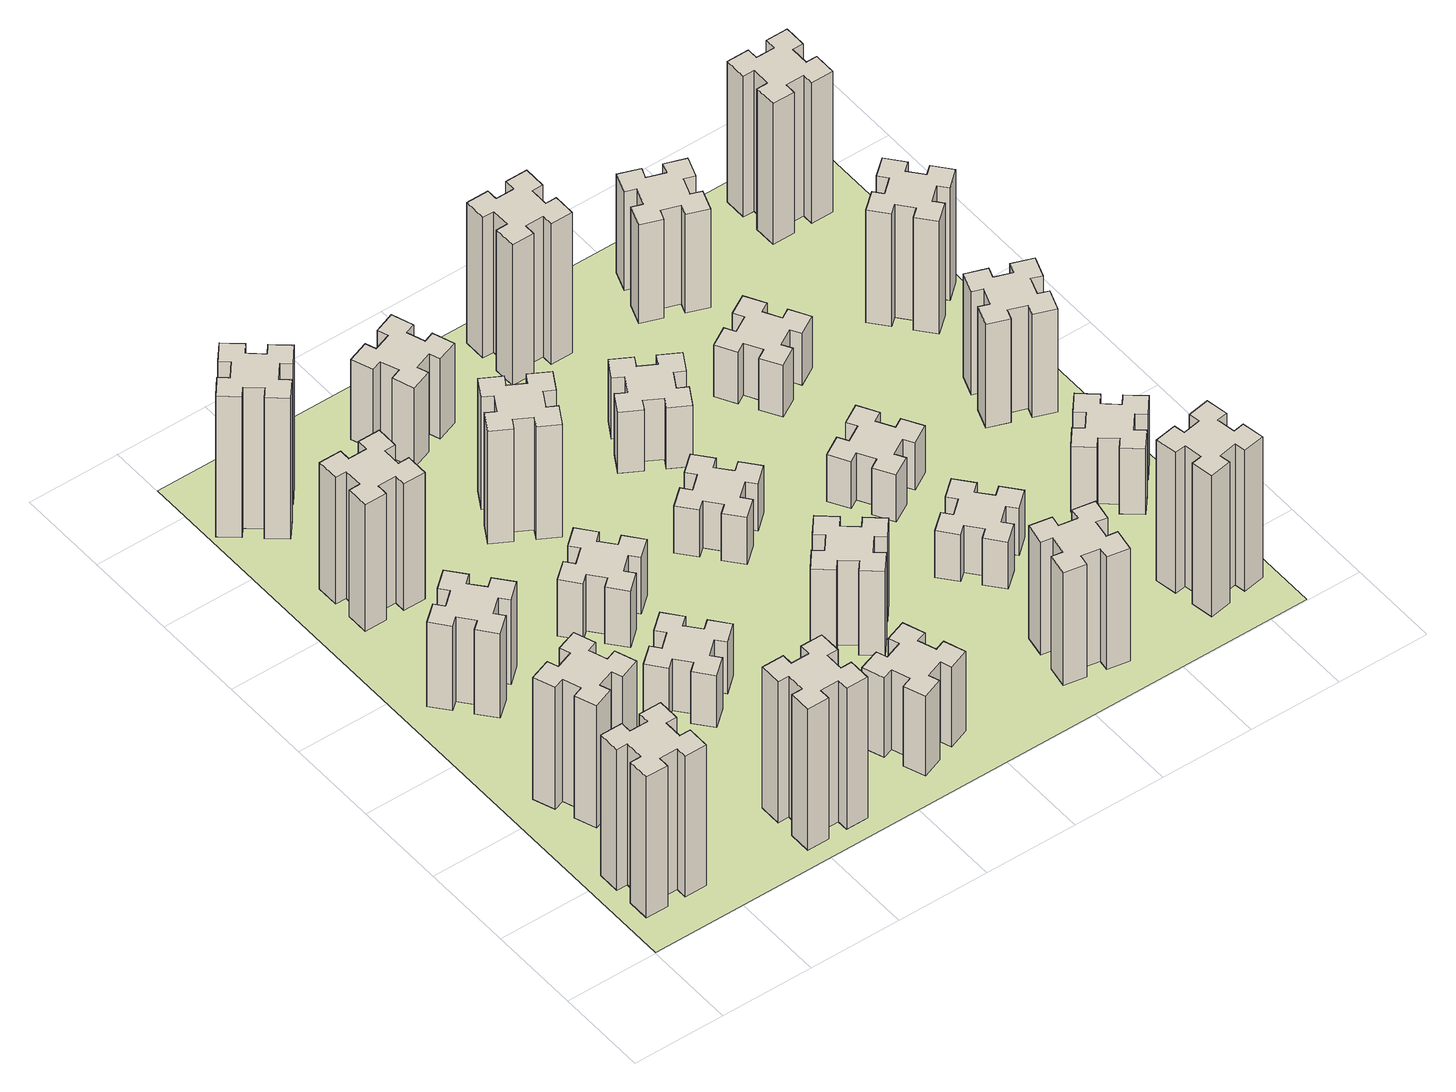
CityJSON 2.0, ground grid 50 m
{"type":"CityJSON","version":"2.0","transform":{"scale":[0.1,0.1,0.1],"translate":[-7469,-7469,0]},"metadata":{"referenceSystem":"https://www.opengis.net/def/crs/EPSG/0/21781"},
"CityObjects":{
"building1":{"type":"Building","attributes":{"class":"1000","function":"1000","usage":"1000","yearOfConstruction":2016,"roofType":"1000","measuredHeight":90,"storeysAboveGround":30,"storeysBelowGround":0},"geometry":[{"type":"Solid","lod":"1","boundaries":[[[[0,1,2,3,4,5,6,7,8,9,10,11,12,13,14,15,16,17,18,19]],[[17,16,20,21]],[[16,15,22,20]],[[15,14,23,22]],[[14,13,24,23]],[[13,12,25,24]],[[12,11,26,25]],[[11,10,27,26]],[[10,9,28,27]],[[9,8,29,28]],[[8,7,30,29]],[[7,6,31,30]],[[6,5,32,31]],[[5,4,33,32]],[[4,3,34,33]],[[3,2,35,34]],[[2,1,36,35]],[[1,0,37,36]],[[0,19,38,37]],[[19,18,39,38]],[[18,17,21,39]],[[24,25,26,27,28,29,30,31,32,33,34,35,36,37,38,39,21,20,22,23]]]]}]},
"building2":{"type":"Building","attributes":{"class":"1000","function":"1000","usage":"1000","yearOfConstruction":2016,"roofType":"1000","measuredHeight":78,"storeysAboveGround":30,"storeysBelowGround":0},"geometry":[{"type":"Solid","lod":"1","boundaries":[[[[40,41,42,43,44,45,46,47,48,49,50,51,52,53,54,55,56,57,58,59]],[[57,56,60,61]],[[56,55,62,60]],[[55,54,63,62]],[[54,53,64,63]],[[53,52,65,64]],[[52,51,66,65]],[[51,50,67,66]],[[50,49,68,67]],[[49,48,69,68]],[[48,47,70,69]],[[47,46,71,70]],[[46,45,72,71]],[[45,44,73,72]],[[44,43,74,73]],[[43,42,75,74]],[[42,41,76,75]],[[41,40,77,76]],[[40,59,78,77]],[[59,58,79,78]],[[58,57,61,79]],[[64,65,66,67,68,69,70,71,72,73,74,75,76,77,78,79,61,60,62,63]]]]}]},
"building3":{"type":"Building","attributes":{"class":"1000","function":"1000","usage":"1000","yearOfConstruction":2016,"roofType":"1000","measuredHeight":54,"storeysAboveGround":30,"storeysBelowGround":0},"geometry":[{"type":"Solid","lod":"1","boundaries":[[[[80,81,82,83,84,85,86,87,88,89,90,91,92,93,94,95,96,97,98,99]],[[97,96,100,101]],[[96,95,102,100]],[[95,94,103,102]],[[94,93,104,103]],[[93,92,105,104]],[[92,91,106,105]],[[91,90,107,106]],[[90,89,108,107]],[[89,88,109,108]],[[88,87,110,109]],[[87,86,111,110]],[[86,85,112,111]],[[85,84,113,112]],[[84,83,114,113]],[[83,82,115,114]],[[82,81,116,115]],[[81,80,117,116]],[[80,99,118,117]],[[99,98,119,118]],[[98,97,101,119]],[[104,105,106,107,108,109,110,111,112,113,114,115,116,117,118,119,101,100,102,103]]]]}]},
"building4":{"type":"Building","attributes":{"class":"1000","function":"1000","usage":"1000","yearOfConstruction":2016,"roofType":"1000","measuredHeight":81,"storeysAboveGround":30,"storeysBelowGround":0},"geometry":[{"type":"Solid","lod":"1","boundaries":[[[[120,121,122,123,124,125,126,127,128,129,130,131,132,133,134,135,136,137,138,139]],[[137,136,140,141]],[[136,135,142,140]],[[135,134,143,142]],[[134,133,144,143]],[[133,132,145,144]],[[132,131,146,145]],[[131,130,147,146]],[[130,129,148,147]],[[129,128,149,148]],[[128,127,150,149]],[[127,126,151,150]],[[126,125,152,151]],[[125,124,153,152]],[[124,123,154,153]],[[123,122,155,154]],[[122,121,156,155]],[[121,120,157,156]],[[120,139,158,157]],[[139,138,159,158]],[[138,137,141,159]],[[144,145,146,147,148,149,150,151,152,153,154,155,156,157,158,159,141,140,142,143]]]]}]},
"building5":{"type":"Building","attributes":{"class":"1000","function":"1000","usage":"1000","yearOfConstruction":2016,"roofType":"1000","measuredHeight":90,"storeysAboveGround":30,"storeysBelowGround":0},"geometry":[{"type":"Solid","lod":"1","boundaries":[[[[160,161,162,163,164,165,166,167,168,169,170,171,172,173,174,175,176,177,178,179]],[[177,176,180,181]],[[176,175,182,180]],[[175,174,183,182]],[[174,173,184,183]],[[173,172,185,184]],[[172,171,186,185]],[[171,170,187,186]],[[170,169,188,187]],[[169,168,189,188]],[[168,167,190,189]],[[167,166,191,190]],[[166,165,192,191]],[[165,164,193,192]],[[164,163,194,193]],[[163,162,195,194]],[[162,161,196,195]],[[161,160,197,196]],[[160,179,198,197]],[[179,178,199,198]],[[178,177,181,199]],[[184,185,186,187,188,189,190,191,192,193,194,195,196,197,198,199,181,180,182,183]]]]}]},
"building6":{"type":"Building","attributes":{"class":"1000","function":"1000","usage":"1000","yearOfConstruction":2016,"roofType":"1000","measuredHeight":90,"storeysAboveGround":30,"storeysBelowGround":0},"geometry":[{"type":"Solid","lod":"1","boundaries":[[[[200,201,202,203,204,205,206,207,208,209,210,211,212,213,214,215,216,217,218,219]],[[217,216,220,221]],[[216,215,222,220]],[[215,214,223,222]],[[214,213,224,223]],[[213,212,225,224]],[[212,211,226,225]],[[211,210,227,226]],[[210,209,228,227]],[[209,208,229,228]],[[208,207,230,229]],[[207,206,231,230]],[[206,205,232,231]],[[205,204,233,232]],[[204,203,234,233]],[[203,202,235,234]],[[202,201,236,235]],[[201,200,237,236]],[[200,219,238,237]],[[219,218,239,238]],[[218,217,221,239]],[[224,225,226,227,228,229,230,231,232,233,234,235,236,237,238,239,221,220,222,223]]]]}]},
"building7":{"type":"Building","attributes":{"class":"1000","function":"1000","usage":"1000","yearOfConstruction":2016,"roofType":"1000","measuredHeight":33,"storeysAboveGround":30,"storeysBelowGround":0},"geometry":[{"type":"Solid","lod":"1","boundaries":[[[[240,241,242,243,244,245,246,247,248,249,250,251,252,253,254,255,256,257,258,259]],[[257,256,260,261]],[[256,255,262,260]],[[255,254,263,262]],[[254,253,264,263]],[[253,252,265,264]],[[252,251,266,265]],[[251,250,267,266]],[[250,249,268,267]],[[249,248,269,268]],[[248,247,270,269]],[[247,246,271,270]],[[246,245,272,271]],[[245,244,273,272]],[[244,243,274,273]],[[243,242,275,274]],[[242,241,276,275]],[[241,240,277,276]],[[240,259,278,277]],[[259,258,279,278]],[[258,257,261,279]],[[264,265,266,267,268,269,270,271,272,273,274,275,276,277,278,279,261,260,262,263]]]]}]},
"building8":{"type":"Building","attributes":{"class":"1000","function":"1000","usage":"1000","yearOfConstruction":2016,"roofType":"1000","measuredHeight":36,"storeysAboveGround":30,"storeysBelowGround":0},"geometry":[{"type":"Solid","lod":"1","boundaries":[[[[280,281,282,283,284,285,286,287,288,289,290,291,292,293,294,295,296,297,298,299]],[[297,296,300,301]],[[296,295,302,300]],[[295,294,303,302]],[[294,293,304,303]],[[293,292,305,304]],[[292,291,306,305]],[[291,290,307,306]],[[290,289,308,307]],[[289,288,309,308]],[[288,287,310,309]],[[287,286,311,310]],[[286,285,312,311]],[[285,284,313,312]],[[284,283,314,313]],[[283,282,315,314]],[[282,281,316,315]],[[281,280,317,316]],[[280,299,318,317]],[[299,298,319,318]],[[298,297,301,319]],[[304,305,306,307,308,309,310,311,312,313,314,315,316,317,318,319,301,300,302,303]]]]}]},
"building9":{"type":"Building","attributes":{"class":"1000","function":"1000","usage":"1000","yearOfConstruction":2016,"roofType":"1000","measuredHeight":51,"storeysAboveGround":30,"storeysBelowGround":0},"geometry":[{"type":"Solid","lod":"1","boundaries":[[[[320,321,322,323,324,325,326,327,328,329,330,331,332,333,334,335,336,337,338,339]],[[337,336,340,341]],[[336,335,342,340]],[[335,334,343,342]],[[334,333,344,343]],[[333,332,345,344]],[[332,331,346,345]],[[331,330,347,346]],[[330,329,348,347]],[[329,328,349,348]],[[328,327,350,349]],[[327,326,351,350]],[[326,325,352,351]],[[325,324,353,352]],[[324,323,354,353]],[[323,322,355,354]],[[322,321,356,355]],[[321,320,357,356]],[[320,339,358,357]],[[339,338,359,358]],[[338,337,341,359]],[[344,345,346,347,348,349,350,351,352,353,354,355,356,357,358,359,341,340,342,343]]]]}]},
"building10":{"type":"Building","attributes":{"class":"1000","function":"1000","usage":"1000","yearOfConstruction":2016,"roofType":"1000","measuredHeight":72,"storeysAboveGround":30,"storeysBelowGround":0},"geometry":[{"type":"Solid","lod":"1","boundaries":[[[[360,361,362,363,364,365,366,367,368,369,370,371,372,373,374,375,376,377,378,379]],[[377,376,380,381]],[[376,375,382,380]],[[375,374,383,382]],[[374,373,384,383]],[[373,372,385,384]],[[372,371,386,385]],[[371,370,387,386]],[[370,369,388,387]],[[369,368,389,388]],[[368,367,390,389]],[[367,366,391,390]],[[366,365,392,391]],[[365,364,393,392]],[[364,363,394,393]],[[363,362,395,394]],[[362,361,396,395]],[[361,360,397,396]],[[360,379,398,397]],[[379,378,399,398]],[[378,377,381,399]],[[384,385,386,387,388,389,390,391,392,393,394,395,396,397,398,399,381,380,382,383]]]]}]},
"building11":{"type":"Building","attributes":{"class":"1000","function":"1000","usage":"1000","yearOfConstruction":2016,"roofType":"1000","measuredHeight":51,"storeysAboveGround":30,"storeysBelowGround":0},"geometry":[{"type":"Solid","lod":"1","boundaries":[[[[400,401,402,403,404,405,406,407,408,409,410,411,412,413,414,415,416,417,418,419]],[[417,416,420,421]],[[416,415,422,420]],[[415,414,423,422]],[[414,413,424,423]],[[413,412,425,424]],[[412,411,426,425]],[[411,410,427,426]],[[410,409,428,427]],[[409,408,429,428]],[[408,407,430,429]],[[407,406,431,430]],[[406,405,432,431]],[[405,404,433,432]],[[404,403,434,433]],[[403,402,435,434]],[[402,401,436,435]],[[401,400,437,436]],[[400,419,438,437]],[[419,418,439,438]],[[418,417,421,439]],[[424,425,426,427,428,429,430,431,432,433,434,435,436,437,438,439,421,420,422,423]]]]}]},
"building12":{"type":"Building","attributes":{"class":"1000","function":"1000","usage":"1000","yearOfConstruction":2016,"roofType":"1000","measuredHeight":54,"storeysAboveGround":30,"storeysBelowGround":0},"geometry":[{"type":"Solid","lod":"1","boundaries":[[[[440,441,442,443,444,445,446,447,448,449,450,451,452,453,454,455,456,457,458,459]],[[457,456,460,461]],[[456,455,462,460]],[[455,454,463,462]],[[454,453,464,463]],[[453,452,465,464]],[[452,451,466,465]],[[451,450,467,466]],[[450,449,468,467]],[[449,448,469,468]],[[448,447,470,469]],[[447,446,471,470]],[[446,445,472,471]],[[445,444,473,472]],[[444,443,474,473]],[[443,442,475,474]],[[442,441,476,475]],[[441,440,477,476]],[[440,459,478,477]],[[459,458,479,478]],[[458,457,461,479]],[[464,465,466,467,468,469,470,471,472,473,474,475,476,477,478,479,461,460,462,463]]]]}]},
"building13":{"type":"Building","attributes":{"class":"1000","function":"1000","usage":"1000","yearOfConstruction":2016,"roofType":"1000","measuredHeight":30,"storeysAboveGround":30,"storeysBelowGround":0},"geometry":[{"type":"Solid","lod":"1","boundaries":[[[[480,481,482,483,484,485,486,487,488,489,490,491,492,493,494,495,496,497,498,499]],[[497,496,500,501]],[[496,495,502,500]],[[495,494,503,502]],[[494,493,504,503]],[[493,492,505,504]],[[492,491,506,505]],[[491,490,507,506]],[[490,489,508,507]],[[489,488,509,508]],[[488,487,510,509]],[[487,486,511,510]],[[486,485,512,511]],[[485,484,513,512]],[[484,483,514,513]],[[483,482,515,514]],[[482,481,516,515]],[[481,480,517,516]],[[480,499,518,517]],[[499,498,519,518]],[[498,497,501,519]],[[504,505,506,507,508,509,510,511,512,513,514,515,516,517,518,519,501,500,502,503]]]]}]},
"building14":{"type":"Building","attributes":{"class":"1000","function":"1000","usage":"1000","yearOfConstruction":2016,"roofType":"1000","measuredHeight":39,"storeysAboveGround":30,"storeysBelowGround":0},"geometry":[{"type":"Solid","lod":"1","boundaries":[[[[520,521,522,523,524,525,526,527,528,529,530,531,532,533,534,535,536,537,538,539]],[[537,536,540,541]],[[536,535,542,540]],[[535,534,543,542]],[[534,533,544,543]],[[533,532,545,544]],[[532,531,546,545]],[[531,530,547,546]],[[530,529,548,547]],[[529,528,549,548]],[[528,527,550,549]],[[527,526,551,550]],[[526,525,552,551]],[[525,524,553,552]],[[524,523,554,553]],[[523,522,555,554]],[[522,521,556,555]],[[521,520,557,556]],[[520,539,558,557]],[[539,538,559,558]],[[538,537,541,559]],[[544,545,546,547,548,549,550,551,552,553,554,555,556,557,558,559,541,540,542,543]]]]}]},
"building15":{"type":"Building","attributes":{"class":"1000","function":"1000","usage":"1000","yearOfConstruction":2016,"roofType":"1000","measuredHeight":72,"storeysAboveGround":30,"storeysBelowGround":0},"geometry":[{"type":"Solid","lod":"1","boundaries":[[[[560,561,562,563,564,565,566,567,568,569,570,571,572,573,574,575,576,577,578,579]],[[577,576,580,581]],[[576,575,582,580]],[[575,574,583,582]],[[574,573,584,583]],[[573,572,585,584]],[[572,571,586,585]],[[571,570,587,586]],[[570,569,588,587]],[[569,568,589,588]],[[568,567,590,589]],[[567,566,591,590]],[[566,565,592,591]],[[565,564,593,592]],[[564,563,594,593]],[[563,562,595,594]],[[562,561,596,595]],[[561,560,597,596]],[[560,579,598,597]],[[579,578,599,598]],[[578,577,581,599]],[[584,585,586,587,588,589,590,591,592,593,594,595,596,597,598,599,581,580,582,583]]]]}]},
"building16":{"type":"Building","attributes":{"class":"1000","function":"1000","usage":"1000","yearOfConstruction":2016,"roofType":"1000","measuredHeight":90,"storeysAboveGround":30,"storeysBelowGround":0},"geometry":[{"type":"Solid","lod":"1","boundaries":[[[[600,601,602,603,604,605,606,607,608,609,610,611,612,613,614,615,616,617,618,619]],[[617,616,620,621]],[[616,615,622,620]],[[615,614,623,622]],[[614,613,624,623]],[[613,612,625,624]],[[612,611,626,625]],[[611,610,627,626]],[[610,609,628,627]],[[609,608,629,628]],[[608,607,630,629]],[[607,606,631,630]],[[606,605,632,631]],[[605,604,633,632]],[[604,603,634,633]],[[603,602,635,634]],[[602,601,636,635]],[[601,600,637,636]],[[600,619,638,637]],[[619,618,639,638]],[[618,617,621,639]],[[624,625,626,627,628,629,630,631,632,633,634,635,636,637,638,639,621,620,622,623]]]]}]},
"building17":{"type":"Building","attributes":{"class":"1000","function":"1000","usage":"1000","yearOfConstruction":2016,"roofType":"1000","measuredHeight":30,"storeysAboveGround":30,"storeysBelowGround":0},"geometry":[{"type":"Solid","lod":"1","boundaries":[[[[640,641,642,643,644,645,646,647,648,649,650,651,652,653,654,655,656,657,658,659]],[[657,656,660,661]],[[656,655,662,660]],[[655,654,663,662]],[[654,653,664,663]],[[653,652,665,664]],[[652,651,666,665]],[[651,650,667,666]],[[650,649,668,667]],[[649,648,669,668]],[[648,647,670,669]],[[647,646,671,670]],[[646,645,672,671]],[[645,644,673,672]],[[644,643,674,673]],[[643,642,675,674]],[[642,641,676,675]],[[641,640,677,676]],[[640,659,678,677]],[[659,658,679,678]],[[658,657,661,679]],[[664,665,666,667,668,669,670,671,672,673,674,675,676,677,678,679,661,660,662,663]]]]}]},
"building18":{"type":"Building","attributes":{"class":"1000","function":"1000","usage":"1000","yearOfConstruction":2016,"roofType":"1000","measuredHeight":30,"storeysAboveGround":30,"storeysBelowGround":0},"geometry":[{"type":"Solid","lod":"1","boundaries":[[[[680,681,682,683,684,685,686,687,688,689,690,691,692,693,694,695,696,697,698,699]],[[697,696,700,701]],[[696,695,702,700]],[[695,694,703,702]],[[694,693,704,703]],[[693,692,705,704]],[[692,691,706,705]],[[691,690,707,706]],[[690,689,708,707]],[[689,688,709,708]],[[688,687,710,709]],[[687,686,711,710]],[[686,685,712,711]],[[685,684,713,712]],[[684,683,714,713]],[[683,682,715,714]],[[682,681,716,715]],[[681,680,717,716]],[[680,699,718,717]],[[699,698,719,718]],[[698,697,701,719]],[[704,705,706,707,708,709,710,711,712,713,714,715,716,717,718,719,701,700,702,703]]]]}]},
"building19":{"type":"Building","attributes":{"class":"1000","function":"1000","usage":"1000","yearOfConstruction":2016,"roofType":"1000","measuredHeight":33,"storeysAboveGround":30,"storeysBelowGround":0},"geometry":[{"type":"Solid","lod":"1","boundaries":[[[[720,721,722,723,724,725,726,727,728,729,730,731,732,733,734,735,736,737,738,739]],[[737,736,740,741]],[[736,735,742,740]],[[735,734,743,742]],[[734,733,744,743]],[[733,732,745,744]],[[732,731,746,745]],[[731,730,747,746]],[[730,729,748,747]],[[729,728,749,748]],[[728,727,750,749]],[[727,726,751,750]],[[726,725,752,751]],[[725,724,753,752]],[[724,723,754,753]],[[723,722,755,754]],[[722,721,756,755]],[[721,720,757,756]],[[720,739,758,757]],[[739,738,759,758]],[[738,737,741,759]],[[744,745,746,747,748,749,750,751,752,753,754,755,756,757,758,759,741,740,742,743]]]]}]},
"building20":{"type":"Building","attributes":{"class":"1000","function":"1000","usage":"1000","yearOfConstruction":2016,"roofType":"1000","measuredHeight":90,"storeysAboveGround":30,"storeysBelowGround":0},"geometry":[{"type":"Solid","lod":"1","boundaries":[[[[760,761,762,763,764,765,766,767,768,769,770,771,772,773,774,775,776,777,778,779]],[[777,776,780,781]],[[776,775,782,780]],[[775,774,783,782]],[[774,773,784,783]],[[773,772,785,784]],[[772,771,786,785]],[[771,770,787,786]],[[770,769,788,787]],[[769,768,789,788]],[[768,767,790,789]],[[767,766,791,790]],[[766,765,792,791]],[[765,764,793,792]],[[764,763,794,793]],[[763,762,795,794]],[[762,761,796,795]],[[761,760,797,796]],[[760,779,798,797]],[[779,778,799,798]],[[778,777,781,799]],[[784,785,786,787,788,789,790,791,792,793,794,795,796,797,798,799,781,780,782,783]]]]}]},
"building21":{"type":"Building","attributes":{"class":"1000","function":"1000","usage":"1000","yearOfConstruction":2016,"roofType":"1000","measuredHeight":63,"storeysAboveGround":30,"storeysBelowGround":0},"geometry":[{"type":"Solid","lod":"1","boundaries":[[[[800,801,802,803,804,805,806,807,808,809,810,811,812,813,814,815,816,817,818,819]],[[817,816,820,821]],[[816,815,822,820]],[[815,814,823,822]],[[814,813,824,823]],[[813,812,825,824]],[[812,811,826,825]],[[811,810,827,826]],[[810,809,828,827]],[[809,808,829,828]],[[808,807,830,829]],[[807,806,831,830]],[[806,805,832,831]],[[805,804,833,832]],[[804,803,834,833]],[[803,802,835,834]],[[802,801,836,835]],[[801,800,837,836]],[[800,819,838,837]],[[819,818,839,838]],[[818,817,821,839]],[[824,825,826,827,828,829,830,831,832,833,834,835,836,837,838,839,821,820,822,823]]]]}]},
"building22":{"type":"Building","attributes":{"class":"1000","function":"1000","usage":"1000","yearOfConstruction":2016,"roofType":"1000","measuredHeight":42,"storeysAboveGround":30,"storeysBelowGround":0},"geometry":[{"type":"Solid","lod":"1","boundaries":[[[[840,841,842,843,844,845,846,847,848,849,850,851,852,853,854,855,856,857,858,859]],[[857,856,860,861]],[[856,855,862,860]],[[855,854,863,862]],[[854,853,864,863]],[[853,852,865,864]],[[852,851,866,865]],[[851,850,867,866]],[[850,849,868,867]],[[849,848,869,868]],[[848,847,870,869]],[[847,846,871,870]],[[846,845,872,871]],[[845,844,873,872]],[[844,843,874,873]],[[843,842,875,874]],[[842,841,876,875]],[[841,840,877,876]],[[840,859,878,877]],[[859,858,879,878]],[[858,857,861,879]],[[864,865,866,867,868,869,870,871,872,873,874,875,876,877,878,879,861,860,862,863]]]]}]},
"building23":{"type":"Building","attributes":{"class":"1000","function":"1000","usage":"1000","yearOfConstruction":2016,"roofType":"1000","measuredHeight":66,"storeysAboveGround":30,"storeysBelowGround":0},"geometry":[{"type":"Solid","lod":"1","boundaries":[[[[880,881,882,883,884,885,886,887,888,889,890,891,892,893,894,895,896,897,898,899]],[[897,896,900,901]],[[896,895,902,900]],[[895,894,903,902]],[[894,893,904,903]],[[893,892,905,904]],[[892,891,906,905]],[[891,890,907,906]],[[890,889,908,907]],[[889,888,909,908]],[[888,887,910,909]],[[887,886,911,910]],[[886,885,912,911]],[[885,884,913,912]],[[884,883,914,913]],[[883,882,915,914]],[[882,881,916,915]],[[881,880,917,916]],[[880,899,918,917]],[[899,898,919,918]],[[898,897,901,919]],[[904,905,906,907,908,909,910,911,912,913,914,915,916,917,918,919,901,900,902,903]]]]}]},
"building24":{"type":"Building","attributes":{"class":"1000","function":"1000","usage":"1000","yearOfConstruction":2016,"roofType":"1000","measuredHeight":72,"storeysAboveGround":30,"storeysBelowGround":0},"geometry":[{"type":"Solid","lod":"1","boundaries":[[[[920,921,922,923,924,925,926,927,928,929,930,931,932,933,934,935,936,937,938,939]],[[937,936,940,941]],[[936,935,942,940]],[[935,934,943,942]],[[934,933,944,943]],[[933,932,945,944]],[[932,931,946,945]],[[931,930,947,946]],[[930,929,948,947]],[[929,928,949,948]],[[928,927,950,949]],[[927,926,951,950]],[[926,925,952,951]],[[925,924,953,952]],[[924,923,954,953]],[[923,922,955,954]],[[922,921,956,955]],[[921,920,957,956]],[[920,939,958,957]],[[939,938,959,958]],[[938,937,941,959]],[[944,945,946,947,948,949,950,951,952,953,954,955,956,957,958,959,941,940,942,943]]]]}]},
"building25":{"type":"Building","attributes":{"class":"1000","function":"1000","usage":"1000","yearOfConstruction":2016,"roofType":"1000","measuredHeight":90,"storeysAboveGround":30,"storeysBelowGround":0},"geometry":[{"type":"Solid","lod":"1","boundaries":[[[[960,961,962,963,964,965,966,967,968,969,970,971,972,973,974,975,976,977,978,979]],[[977,976,980,981]],[[976,975,982,980]],[[975,974,983,982]],[[974,973,984,983]],[[973,972,985,984]],[[972,971,986,985]],[[971,970,987,986]],[[970,969,988,987]],[[969,968,989,988]],[[968,967,990,989]],[[967,966,991,990]],[[966,965,992,991]],[[965,964,993,992]],[[964,963,994,993]],[[963,962,995,994]],[[962,961,996,995]],[[961,960,997,996]],[[960,979,998,997]],[[979,978,999,998]],[[978,977,981,999]],[[984,985,986,987,988,989,990,991,992,993,994,995,996,997,998,999,981,980,982,983]]]]}]},
"landuse1":{"type":"LandUse","attributes":{"name":"plot1","function":"1010"},"geometry":[{"type":"MultiSurface","lod":"1","boundaries":[[[1000,1001,1002,1003]]]}]}
},
"vertices":[
[165,425,0],[165,325,0],[105,325,0],[105,205,0],[225,205,0],[225,265,0],[325,265,0],[325,205,0],[445,205,0],[445,325,0],[385,325,0],[385,425,0],[445,425,0],[445,545,0],[325,545,0],[325,485,0],[225,485,0],[225,545,0],[105,545,0],[105,425,0],[225,485,900],[225,545,900],[325,485,900],[325,545,900],[445,545,900],[445,425,900],[385,425,900],[385,325,900],[445,325,900],[445,205,900],[325,205,900],[325,265,900],[225,265,900],[225,205,900],[105,205,900],[105,325,900],[165,325,900],[165,425,900],[105,425,900],[105,545,900],
[255,1025,0],[289,931,0],[233,910,0],[274,797,0],[387,839,0],[366,895,0],[460,929,0],[480,873,0],[593,914,0],[552,1027,0],[496,1006,0],[462,1100,0],[518,1120,0],[477,1233,0],[364,1192,0],[385,1136,0],[291,1102,0],[270,1158,0],[157,1117,0],[199,1004,0],[291,1102,780],[270,1158,780],[385,1136,780],[364,1192,780],[477,1233,780],[518,1120,780],[462,1100,780],[496,1006,780],[552,1027,780],[593,914,780],[480,873,780],[460,929,780],[366,895,780],[387,839,780],[274,797,780],[233,910,780],[289,931,780],[255,1025,780],[199,1004,780],[157,1117,780],
[492,1888,0],[427,1964,0],[473,2003,0],[396,2095,0],[304,2018,0],[343,1972,0],[266,1907,0],[228,1953,0],[136,1876,0],[213,1784,0],[259,1823,0],[323,1746,0],[277,1708,0],[354,1616,0],[446,1693,0],[408,1739,0],[484,1803,0],[523,1757,0],[615,1834,0],[538,1926,0],[484,1803,540],[523,1757,540],[408,1739,540],[446,1693,540],[354,1616,540],[277,1708,540],[323,1746,540],[259,1823,540],[213,1784,540],[136,1876,540],[228,1953,540],[266,1907,540],[343,1972,540],[304,2018,540],[396,2095,540],[473,2003,540],[427,1964,540],[492,1888,540],[538,1926,540],[615,1834,540],
[485,2545,0],[485,2645,0],[545,2645,0],[545,2765,0],[425,2765,0],[425,2705,0],[325,2705,0],[325,2765,0],[205,2765,0],[205,2645,0],[265,2645,0],[265,2545,0],[205,2545,0],[205,2425,0],[325,2425,0],[325,2485,0],[425,2485,0],[425,2425,0],[545,2425,0],[545,2545,0],[425,2485,810],[425,2425,810],[325,2485,810],[325,2425,810],[205,2425,810],[205,2545,810],[265,2545,810],[265,2645,810],[205,2645,810],[205,2765,810],[325,2765,810],[325,2705,810],[425,2705,810],[425,2765,810],[545,2765,810],[545,2645,810],[485,2645,810],[485,2545,810],[545,2545,810],[545,2425,810],
[1225,225,0],[1225,325,0],[1285,325,0],[1285,445,0],[1165,445,0],[1165,385,0],[1065,385,0],[1065,445,0],[945,445,0],[945,325,0],[1005,325,0],[1005,225,0],[945,225,0],[945,105,0],[1065,105,0],[1065,165,0],[1165,165,0],[1165,105,0],[1285,105,0],[1285,225,0],[1165,165,900],[1165,105,900],[1065,165,900],[1065,105,900],[945,105,900],[945,225,900],[1005,225,900],[1005,325,900],[945,325,900],[945,445,900],[1065,445,900],[1065,385,900],[1165,385,900],[1165,445,900],[1285,445,900],[1285,325,900],[1225,325,900],[1225,225,900],[1285,225,900],[1285,105,900],
[384,3387,0],[308,3452,0],[346,3498,0],[254,3575,0],[177,3483,0],[223,3444,0],[159,3368,0],[113,3406,0],[36,3314,0],[128,3237,0],[166,3283,0],[243,3219,0],[204,3173,0],[296,3096,0],[373,3188,0],[327,3226,0],[392,3303,0],[438,3264,0],[515,3356,0],[423,3433,0],[392,3303,900],[438,3264,900],[327,3226,900],[373,3188,900],[296,3096,900],[204,3173,900],[243,3219,900],[166,3283,900],[128,3237,900],[36,3314,900],[113,3406,900],[159,3368,900],[223,3444,900],[177,3483,900],[254,3575,900],[346,3498,900],[308,3452,900],[384,3387,900],[423,3433,900],[515,3356,900],
[1083,1332,0],[1006,1267,0],[968,1313,0],[876,1236,0],[953,1144,0],[999,1183,0],[1063,1106,0],[1017,1068,0],[1094,976,0],[1186,1053,0],[1148,1099,0],[1224,1163,0],[1263,1117,0],[1355,1194,0],[1278,1286,0],[1232,1248,0],[1167,1324,0],[1213,1363,0],[1136,1455,0],[1044,1378,0],[1167,1324,330],[1213,1363,330],[1232,1248,330],[1278,1286,330],[1355,1194,330],[1263,1117,330],[1224,1163,330],[1148,1099,330],[1186,1053,330],[1094,976,330],[1017,1068,330],[1063,1106,330],[999,1183,330],[953,1144,330],[876,1236,330],[968,1313,330],[1006,1267,330],[1083,1332,330],[1044,1378,330],[1136,1455,330],
[1083,1972,0],[1006,1907,0],[968,1953,0],[876,1876,0],[953,1784,0],[999,1823,0],[1063,1746,0],[1017,1708,0],[1094,1616,0],[1186,1693,0],[1148,1739,0],[1224,1803,0],[1263,1757,0],[1355,1834,0],[1278,1926,0],[1232,1888,0],[1167,1964,0],[1213,2003,0],[1136,2095,0],[1044,2018,0],[1167,1964,360],[1213,2003,360],[1232,1888,360],[1278,1926,360],[1355,1834,360],[1263,1757,360],[1224,1803,360],[1148,1739,360],[1186,1693,360],[1094,1616,360],[1017,1708,360],[1063,1746,360],[999,1823,360],[953,1784,360],[876,1876,360],[968,1953,360],[1006,1907,360],[1083,1972,360],[1044,2018,360],[1136,2095,360],
[1765,496,0],[1671,462,0],[1650,518,0],[1537,477,0],[1579,364,0],[1635,385,0],[1669,291,0],[1613,270,0],[1654,157,0],[1767,199,0],[1746,255,0],[1840,289,0],[1860,233,0],[1973,274,0],[1932,387,0],[1876,366,0],[1842,460,0],[1898,480,0],[1857,593,0],[1744,552,0],[1842,460,510],[1898,480,510],[1876,366,510],[1932,387,510],[1973,274,510],[1860,233,510],[1840,289,510],[1746,255,510],[1767,199,510],[1654,157,510],[1613,270,510],[1669,291,510],[1635,385,510],[1579,364,510],[1537,477,510],[1650,518,510],[1671,462,510],[1765,496,510],[1744,552,510],[1857,593,510],
[1314,2666,0],[1227,2716,0],[1257,2768,0],[1153,2828,0],[1093,2724,0],[1145,2694,0],[1095,2607,0],[1043,2637,0],[983,2533,0],[1087,2473,0],[1117,2525,0],[1204,2475,0],[1174,2423,0],[1278,2363,0],[1338,2467,0],[1286,2497,0],[1336,2584,0],[1388,2554,0],[1448,2658,0],[1344,2718,0],[1336,2584,720],[1388,2554,720],[1286,2497,720],[1338,2467,720],[1278,2363,720],[1174,2423,720],[1204,2475,720],[1117,2525,720],[1087,2473,720],[983,2533,720],[1043,2637,720],[1095,2607,720],[1145,2694,720],[1093,2724,720],[1153,2828,720],[1257,2768,720],[1227,2716,720],[1314,2666,720],[1344,2718,720],[1448,2658,720],
[1125,3456,0],[1031,3422,0],[1010,3478,0],[897,3437,0],[939,3324,0],[995,3345,0],[1029,3251,0],[973,3230,0],[1014,3117,0],[1127,3159,0],[1106,3215,0],[1200,3249,0],[1220,3193,0],[1333,3234,0],[1292,3347,0],[1236,3326,0],[1202,3420,0],[1258,3440,0],[1217,3553,0],[1104,3512,0],[1202,3420,510],[1258,3440,510],[1236,3326,510],[1292,3347,510],[1333,3234,510],[1220,3193,510],[1200,3249,510],[1106,3215,510],[1127,3159,510],[1014,3117,510],[973,3230,510],[1029,3251,510],[995,3345,510],[939,3324,510],[897,3437,510],[1010,3478,510],[1031,3422,510],[1125,3456,510],[1104,3512,510],[1217,3553,510],
[1846,1063,0],[1923,999,0],[1884,953,0],[1976,876,0],[2053,968,0],[2007,1006,0],[2072,1083,0],[2118,1044,0],[2195,1136,0],[2103,1213,0],[2064,1167,0],[1988,1232,0],[2026,1278,0],[1934,1355,0],[1857,1263,0],[1903,1224,0],[1839,1148,0],[1793,1186,0],[1716,1094,0],[1808,1017,0],[1839,1148,540],[1793,1186,540],[1903,1224,540],[1857,1263,540],[1934,1355,540],[2026,1278,540],[1988,1232,540],[2064,1167,540],[2103,1213,540],[2195,1136,540],[2118,1044,540],[2072,1083,540],[2007,1006,540],[2053,968,540],[1976,876,540],[1884,953,540],[1923,999,540],[1846,1063,540],[1808,1017,540],[1716,1094,540],
[1972,1988,0],[1907,2064,0],[1953,2103,0],[1876,2195,0],[1784,2118,0],[1823,2072,0],[1746,2007,0],[1708,2053,0],[1616,1976,0],[1693,1884,0],[1739,1923,0],[1803,1846,0],[1757,1808,0],[1834,1716,0],[1926,1793,0],[1888,1839,0],[1964,1903,0],[2003,1857,0],[2095,1934,0],[2018,2026,0],[1964,1903,300],[2003,1857,300],[1888,1839,300],[1926,1793,300],[1834,1716,300],[1757,1808,300],[1803,1846,300],[1739,1923,300],[1693,1884,300],[1616,1976,300],[1708,2053,300],[1746,2007,300],[1823,2072,300],[1784,2118,300],[1876,2195,300],[1953,2103,300],[1907,2064,300],[1972,1988,300],[2018,2026,300],[2095,1934,300],
[2026,2497,0],[2076,2584,0],[2128,2554,0],[2188,2658,0],[2084,2718,0],[2054,2666,0],[1967,2716,0],[1997,2768,0],[1893,2828,0],[1833,2724,0],[1885,2694,0],[1835,2607,0],[1783,2637,0],[1723,2533,0],[1827,2473,0],[1857,2525,0],[1944,2475,0],[1914,2423,0],[2018,2363,0],[2078,2467,0],[1944,2475,390],[1914,2423,390],[1857,2525,390],[1827,2473,390],[1723,2533,390],[1783,2637,390],[1835,2607,390],[1885,2694,390],[1833,2724,390],[1893,2828,390],[1997,2768,390],[1967,2716,390],[2054,2666,390],[2084,2718,390],[2188,2658,390],[2128,2554,390],[2076,2584,390],[2026,2497,390],[2078,2467,390],[2018,2363,390],
[2596,444,0],[2578,345,0],[2519,356,0],[2498,237,0],[2617,217,0],[2627,276,0],[2725,258,0],[2715,199,0],[2833,178,0],[2854,297,0],[2795,307,0],[2812,405,0],[2871,395,0],[2892,513,0],[2774,534,0],[2764,475,0],[2665,492,0],[2676,551,0],[2557,572,0],[2537,454,0],[2665,492,720],[2676,551,720],[2764,475,720],[2774,534,720],[2892,513,720],[2871,395,720],[2812,405,720],[2795,307,720],[2854,297,720],[2833,178,720],[2715,199,720],[2725,258,720],[2627,276,720],[2617,217,720],[2498,237,720],[2519,356,720],[2578,345,720],[2596,444,720],[2537,454,720],[2557,572,720],
[1745,3485,0],[1745,3385,0],[1685,3385,0],[1685,3265,0],[1805,3265,0],[1805,3325,0],[1905,3325,0],[1905,3265,0],[2025,3265,0],[2025,3385,0],[1965,3385,0],[1965,3485,0],[2025,3485,0],[2025,3605,0],[1905,3605,0],[1905,3545,0],[1805,3545,0],[1805,3605,0],[1685,3605,0],[1685,3485,0],[1805,3545,900],[1805,3605,900],[1905,3545,900],[1905,3605,900],[2025,3605,900],[2025,3485,900],[1965,3485,900],[1965,3385,900],[2025,3385,900],[2025,3265,900],[1905,3265,900],[1905,3325,900],[1805,3325,900],[1805,3265,900],[1685,3265,900],[1685,3385,900],[1745,3385,900],[1745,3485,900],[1685,3485,900],[1685,3605,900],
[2728,999,0],[2804,1063,0],[2843,1017,0],[2935,1094,0],[2858,1186,0],[2812,1148,0],[2747,1224,0],[2793,1263,0],[2716,1355,0],[2624,1278,0],[2663,1232,0],[2586,1167,0],[2548,1213,0],[2456,1136,0],[2533,1044,0],[2579,1083,0],[2643,1006,0],[2597,968,0],[2674,876,0],[2766,953,0],[2643,1006,300],[2597,968,300],[2579,1083,300],[2533,1044,300],[2456,1136,300],[2548,1213,300],[2586,1167,300],[2663,1232,300],[2624,1278,300],[2716,1355,300],[2793,1263,300],[2747,1224,300],[2812,1148,300],[2858,1186,300],[2935,1094,300],[2843,1017,300],[2804,1063,300],[2728,999,300],[2766,953,300],[2674,876,300],
[2475,1744,0],[2525,1657,0],[2473,1627,0],[2533,1523,0],[2637,1583,0],[2607,1635,0],[2694,1685,0],[2724,1633,0],[2828,1693,0],[2768,1797,0],[2716,1767,0],[2666,1854,0],[2718,1884,0],[2658,1988,0],[2554,1928,0],[2584,1876,0],[2497,1826,0],[2467,1878,0],[2363,1818,0],[2423,1714,0],[2497,1826,300],[2467,1878,300],[2584,1876,300],[2554,1928,300],[2658,1988,300],[2718,1884,300],[2666,1854,300],[2716,1767,300],[2768,1797,300],[2828,1693,300],[2724,1633,300],[2694,1685,300],[2607,1635,300],[2637,1583,300],[2533,1523,300],[2473,1627,300],[2525,1657,300],[2475,1744,300],[2423,1714,300],[2363,1818,300],
[2475,2584,0],[2525,2497,0],[2473,2467,0],[2533,2363,0],[2637,2423,0],[2607,2475,0],[2694,2525,0],[2724,2473,0],[2828,2533,0],[2768,2637,0],[2716,2607,0],[2666,2694,0],[2718,2724,0],[2658,2828,0],[2554,2768,0],[2584,2716,0],[2497,2666,0],[2467,2718,0],[2363,2658,0],[2423,2554,0],[2497,2666,330],[2467,2718,330],[2584,2716,330],[2554,2768,330],[2658,2828,330],[2718,2724,330],[2666,2694,330],[2716,2607,330],[2768,2637,330],[2828,2533,330],[2724,2473,330],[2694,2525,330],[2607,2475,330],[2637,2423,330],[2533,2363,330],[2473,2467,330],[2525,2497,330],[2475,2584,330],[2423,2554,330],[2363,2658,330],
[3465,492,0],[3367,475,0],[3357,534,0],[3238,513,0],[3259,395,0],[3318,405,0],[3336,307,0],[3277,297,0],[3297,178,0],[3416,199,0],[3405,258,0],[3504,276,0],[3514,217,0],[3632,237,0],[3611,356,0],[3552,345,0],[3535,444,0],[3594,454,0],[3573,572,0],[3455,551,0],[3535,444,900],[3594,454,900],[3552,345,900],[3611,356,900],[3632,237,900],[3514,217,900],[3504,276,900],[3405,258,900],[3416,199,900],[3297,178,900],[3277,297,900],[3336,307,900],[3318,405,900],[3259,395,900],[3238,513,900],[3357,534,900],[3367,475,900],[3465,492,900],[3455,551,900],[3573,572,900],
[2511,3249,0],[2605,3215,0],[2584,3159,0],[2697,3117,0],[2738,3230,0],[2682,3251,0],[2716,3345,0],[2772,3324,0],[2813,3437,0],[2700,3478,0],[2680,3422,0],[2586,3456,0],[2607,3512,0],[2494,3553,0],[2453,3440,0],[2509,3420,0],[2475,3326,0],[2419,3347,0],[2377,3234,0],[2490,3193,0],[2475,3326,630],[2419,3347,630],[2509,3420,630],[2453,3440,630],[2494,3553,630],[2607,3512,630],[2586,3456,630],[2680,3422,630],[2700,3478,630],[2813,3437,630],[2772,3324,630],[2716,3345,630],[2682,3251,630],[2738,3230,630],[2697,3117,630],[2584,3159,630],[2605,3215,630],[2511,3249,630],[2490,3193,630],[2377,3234,630],
[3544,1167,0],[3468,1232,0],[3506,1278,0],[3414,1355,0],[3337,1263,0],[3383,1224,0],[3319,1148,0],[3273,1186,0],[3196,1094,0],[3288,1017,0],[3326,1063,0],[3403,999,0],[3364,953,0],[3456,876,0],[3533,968,0],[3487,1006,0],[3552,1083,0],[3598,1044,0],[3675,1136,0],[3583,1213,0],[3552,1083,420],[3598,1044,420],[3487,1006,420],[3533,968,420],[3456,876,420],[3364,953,420],[3403,999,420],[3326,1063,420],[3288,1017,420],[3196,1094,420],[3273,1186,420],[3319,1148,420],[3383,1224,420],[3337,1263,420],[3414,1355,420],[3506,1278,420],[3468,1232,420],[3544,1167,420],[3583,1213,420],[3675,1136,420],
[3520,1942,0],[3426,1976,0],[3447,2032,0],[3334,2073,0],[3293,1960,0],[3349,1940,0],[3315,1846,0],[3259,1867,0],[3217,1754,0],[3330,1713,0],[3351,1769,0],[3445,1735,0],[3424,1679,0],[3537,1637,0],[3578,1750,0],[3522,1771,0],[3556,1865,0],[3612,1844,0],[3653,1957,0],[3540,1998,0],[3556,1865,660],[3612,1844,660],[3522,1771,660],[3578,1750,660],[3537,1637,660],[3424,1679,660],[3445,1735,660],[3351,1769,660],[3330,1713,660],[3217,1754,660],[3259,1867,660],[3315,1846,660],[3349,1940,660],[3293,1960,660],[3334,2073,660],[3447,2032,660],[3426,1976,660],[3520,1942,660],[3540,1998,660],[3653,1957,660],
[3319,2563,0],[3383,2486,0],[3337,2448,0],[3414,2356,0],[3506,2433,0],[3468,2479,0],[3544,2543,0],[3583,2497,0],[3675,2574,0],[3598,2666,0],[3552,2628,0],[3487,2704,0],[3533,2743,0],[3456,2835,0],[3364,2758,0],[3403,2712,0],[3326,2647,0],[3288,2693,0],[3196,2616,0],[3273,2524,0],[3326,2647,720],[3288,2693,720],[3403,2712,720],[3364,2758,720],[3456,2835,720],[3533,2743,720],[3487,2704,720],[3552,2628,720],[3598,2666,720],[3675,2574,720],[3583,2497,720],[3544,2543,720],[3468,2479,720],[3506,2433,720],[3414,2356,720],[3337,2448,720],[3383,2486,720],[3319,2563,720],[3273,2524,720],[3196,2616,720],
[3285,3325,0],[3385,3325,0],[3385,3265,0],[3505,3265,0],[3505,3385,0],[3445,3385,0],[3445,3485,0],[3505,3485,0],[3505,3605,0],[3385,3605,0],[3385,3545,0],[3285,3545,0],[3285,3605,0],[3165,3605,0],[3165,3485,0],[3225,3485,0],[3225,3385,0],[3165,3385,0],[3165,3265,0],[3285,3265,0],[3225,3385,900],[3165,3385,900],[3225,3485,900],[3165,3485,900],[3165,3605,900],[3285,3605,900],[3285,3545,900],[3385,3545,900],[3385,3605,900],[3505,3605,900],[3505,3485,900],[3445,3485,900],[3445,3385,900],[3505,3385,900],[3505,3265,900],[3385,3265,900],[3385,3325,900],[3285,3325,900],[3285,3265,900],[3165,3265,900],
[5,3705,0],[3705,3705,0],[3705,5,0],[5,5,0]
]}
